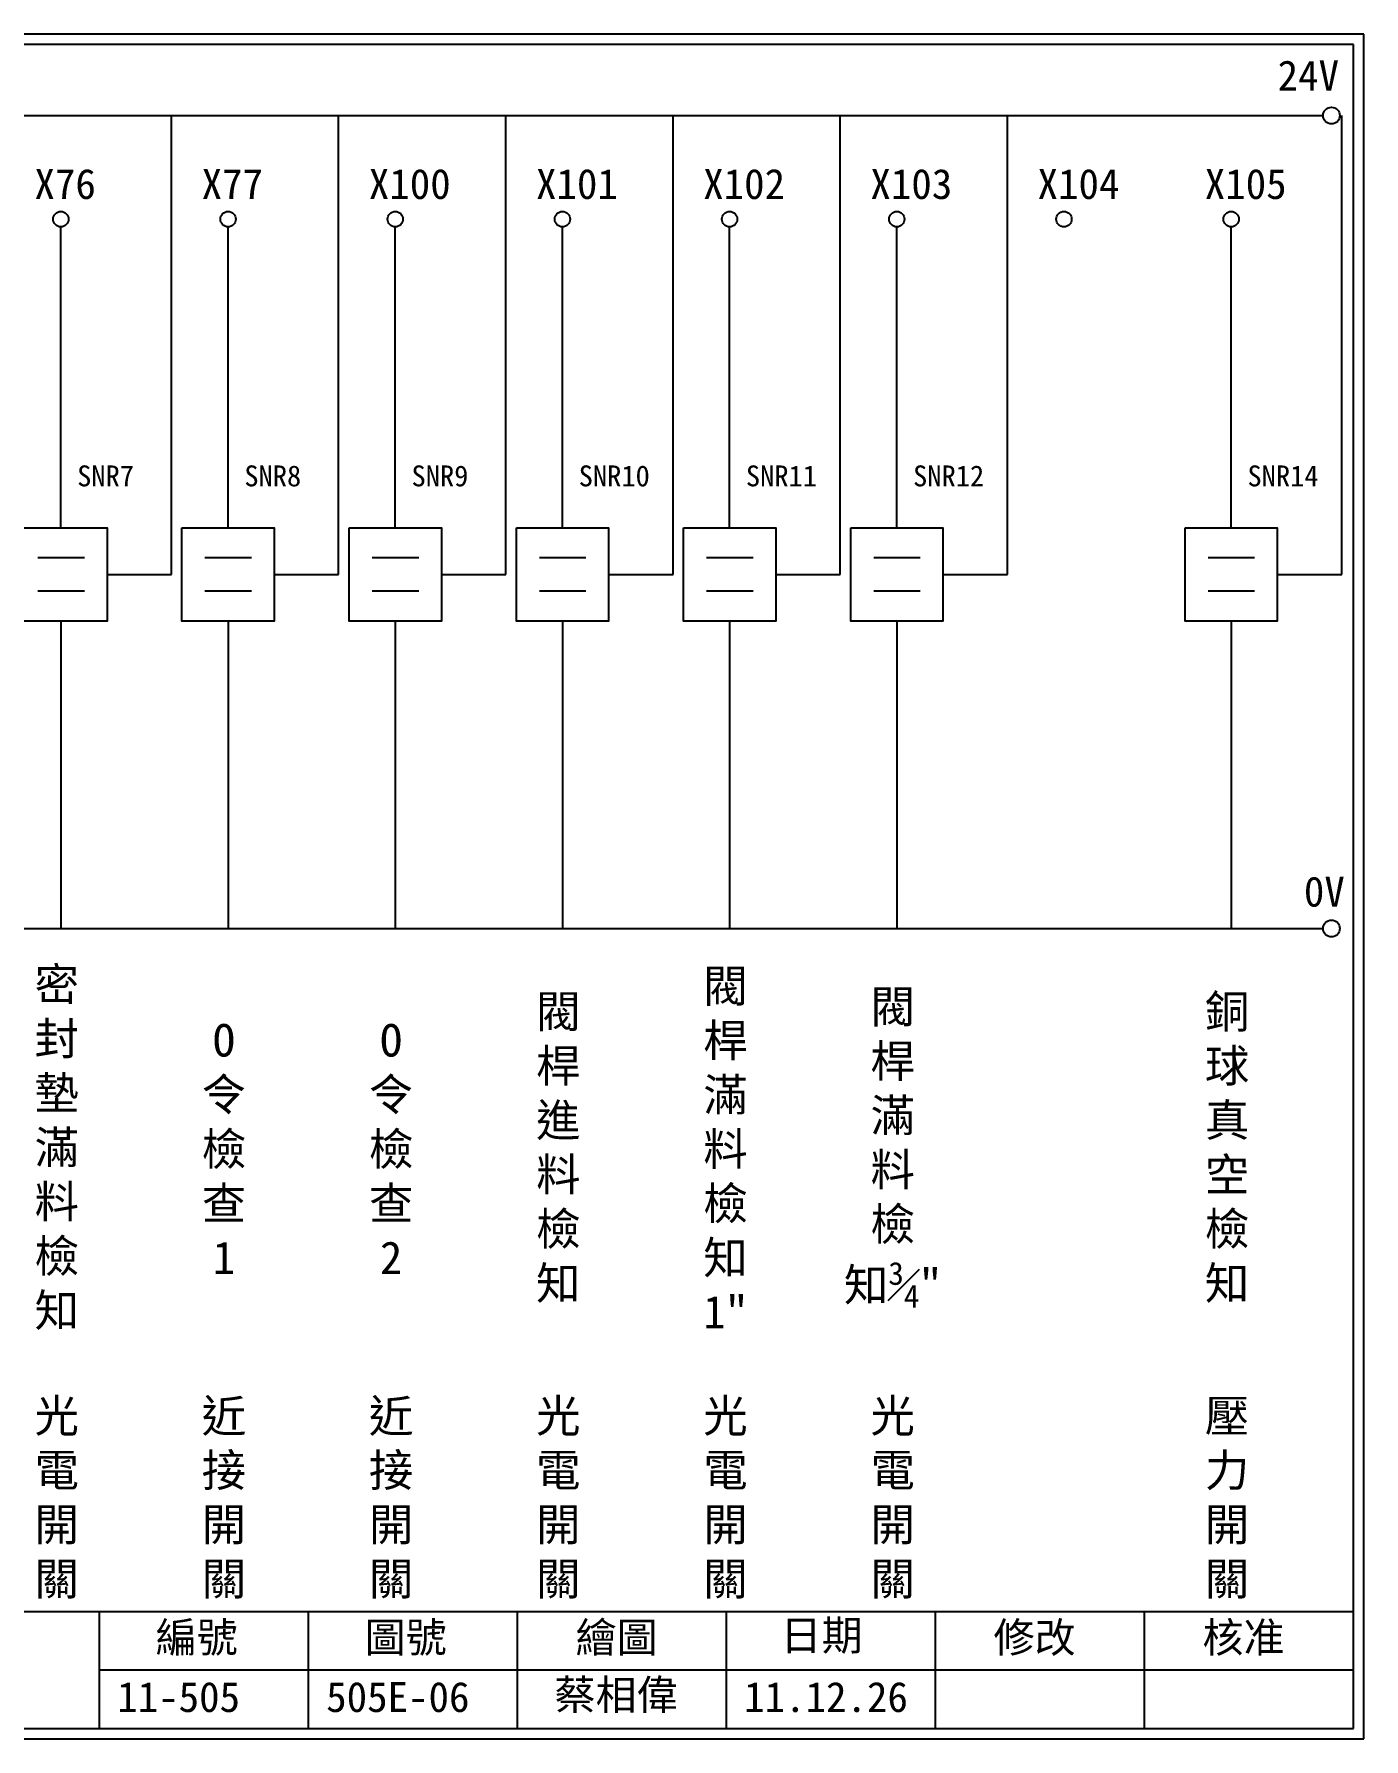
# Model space of a CAD drawing. Extents: x 325 to 612, y 3 to 207.
# Drawn here: x 453.2 to 612.3, y 3 to 207 of the extents above; entities that cross this region are included whole.
import ezdxf

# ---------------------------------------------------------------- set-up
doc = ezdxf.new("R2010")
doc.units = 0
doc.layers.get('0').update_dxf_attribs({"linetype": 'CONTINUOUS'})
doc.layers.add('圖框層', color=7, linetype='CONTINUOUS')
doc.layers.add('標尺寸層', color=3, linetype='CONTINUOUS')
doc.styles.add('CNS', font='romanc.shx', dxfattribs={"bigfont": 'chineset.shx'})
doc.styles.add('STSL', font='KAIU.TTF')

msp = doc.modelspace()

# ---------------------------------------------------------------- linework, layer by layer
for p, q in [((469.67, 142.31), (469.67, 197.22)), ((489.67, 142.31), (489.67, 197.22)), ((509.67, 142.31), (509.67, 197.22)), ((529.67, 142.31), (529.67, 197.22)), ((549.67, 142.31), (549.67, 197.22)), ((569.67, 142.31), (569.67, 197.22)), ((609.67, 142.31), (609.67, 197.22)), ((456.44, 147.89), (456.44, 183.91)), ((476.44, 147.89), (476.44, 183.91)), ((496.44, 147.89), (496.44, 183.91)), ((516.44, 147.89), (516.44, 183.91)), ((536.44, 147.89), (536.44, 183.91)), ((556.44, 147.89), (556.44, 183.91)), ((596.44, 147.89), (596.44, 183.91)), ((461.96, 142.31), (469.67, 142.31)), ((481.96, 142.31), (489.67, 142.31)), ((501.96, 142.31), (509.67, 142.31)), ((521.96, 142.31), (529.67, 142.31)), ((541.96, 142.31), (549.67, 142.31)), ((561.96, 142.31), (569.67, 142.31)), ((601.96, 142.31), (609.67, 142.31)), ((456.44, 136.73), (456.44, 99.96)), ((476.44, 136.73), (476.44, 99.96)), ((496.44, 136.73), (496.44, 99.96)), ((516.44, 136.73), (516.44, 99.96)), ((536.44, 136.73), (536.44, 99.96)), ((556.44, 136.73), (556.44, 99.96)), ((596.44, 136.73), (596.44, 99.96))]:
    msp.add_line(p, q)
for points in [[(450.93, 147.89), (461.96, 147.89), (461.96, 136.73), (450.93, 136.73)], [(470.93, 147.89), (481.96, 147.89), (481.96, 136.73), (470.93, 136.73)], [(490.93, 147.89), (501.96, 147.89), (501.96, 136.73), (490.93, 136.73)], [(510.93, 147.89), (521.96, 147.89), (521.96, 136.73), (510.93, 136.73)], [(530.93, 147.89), (541.96, 147.89), (541.96, 136.73), (530.93, 136.73)], [(550.93, 147.89), (561.96, 147.89), (561.96, 136.73), (550.93, 136.73)], [(590.93, 147.89), (601.96, 147.89), (601.96, 136.73), (590.93, 136.73)]]:
    msp.add_lwpolyline(points, close=True)
for centre in [(608.44, 197.22), (608.44, 99.96)]:
    msp.add_circle(centre, 1)
at = {"layer": '圖框層', "color": 7}
for p, q in [((612.32, 206.97), (325.32, 206.97)), ((612.32, 3), (612.32, 206.97)), ((611.07, 205.72), (326.57, 205.72)), ((611.07, 4.25), (611.07, 205.72)), ((326.57, 18.25), (611.07, 18.25)), ((461.07, 4.25), (461.07, 18.25)), ((486.07, 4.25), (486.07, 18.25)), ((511.07, 4.25), (511.07, 18.25)), ((536.07, 4.25), (536.07, 18.25)), ((561.07, 4.25), (561.07, 18.25)), ((586.07, 4.25), (586.07, 18.25)), ((461.07, 11.25), (611.07, 11.25)), ((326.57, 4.25), (611.07, 4.25)), ((325.32, 3), (612.32, 3))]:
    msp.add_line(p, q, dxfattribs=at)
at = {"layer": '標尺寸層', "color": 7}
for p, q in [((329.84, 197.22), (607.44, 197.22)), ((453.68, 144.34), (459.25, 144.34)), ((473.68, 144.34), (479.25, 144.34)), ((493.68, 144.34), (499.25, 144.34)), ((513.68, 144.34), (519.25, 144.34)), ((533.68, 144.34), (539.25, 144.34)), ((553.68, 144.34), (559.25, 144.34)), ((593.68, 144.34), (599.25, 144.34)), ((453.68, 140.37), (459.25, 140.37)), ((473.68, 140.37), (479.25, 140.37)), ((493.68, 140.37), (499.25, 140.37)), ((513.68, 140.37), (519.25, 140.37)), ((533.68, 140.37), (539.25, 140.37)), ((553.68, 140.37), (559.25, 140.37)), ((593.68, 140.37), (599.25, 140.37)), ((330.05, 99.96), (607.44, 99.96))]:
    msp.add_line(p, q, dxfattribs=at)
for centre in [(456.44, 184.83), (476.44, 184.83), (496.44, 184.83), (516.44, 184.83), (536.44, 184.83), (556.44, 184.83), (576.44, 184.83), (596.44, 184.83)]:
    msp.add_circle(centre, 0.92, dxfattribs=at)

# ---------------------------------------------------------------- texts
at = {"layer": '圖框層', "color": 4, "style": 'STSL'}
for s, height, p in [('24V', 3.6, (602, 200.22)), ('X76', 3.6, (453.28, 187.24)), ('X77', 3.6, (473.28, 187.24)), ('X100', 3.6, (493.28, 187.24)), ('X101', 3.6, (513.28, 187.24)), ('X102', 3.6, (533.28, 187.24)), ('X103', 3.6, (553.28, 187.24)), ('X104', 3.6, (573.28, 187.24)), ('X105', 3.6, (593.28, 187.24)), ('SNR7', 2.5, (458.39, 152.86)), ('SNR8', 2.5, (478.39, 152.86)), ('SNR9', 2.5, (498.39, 152.86)), ('SNR10', 2.5, (518.39, 152.86)), ('SNR11', 2.5, (538.39, 152.86)), ('SNR12', 2.5, (558.39, 152.86)), ('SNR14', 2.5, (598.39, 152.86)), ('0V', 3.6, (605.14, 102.58)), ('編號', 3.6, (467.78, 13.34)), ('圖號', 3.6, (492.78, 13.34)), ('繪圖', 3.6, (518.01, 13.34)), ('日期', 3.6, (542.54, 13.59)), ('修改', 3.6, (568.01, 13.34)), ('核准', 3.6, (593.01, 13.34)), ('蔡相偉', 3.6, (515.5, 6.47)), ('11-505', 3.6, (463.18, 6.22)), ('505E-06', 3.6, (488.18, 6.22)), ('11.12.26', 3.6, (538.18, 6.22))]:
    msp.add_text(s, height=height, dxfattribs=at).set_placement(p)
at = {"layer": '標尺寸層', "color": 7, "char_height": 3.9, "width": 4.9608, "attachment_point": 5, "style": 'CNS'}
for s, insert in [('{\\fDFKai-SB|b0|i0|c136|p65;密封墊滿料檢知}', (455.95, 73.58)), ('{\\fDFKai-SB|b0|i0|c136|p65;閥桿滿料檢知1"}', (535.95, 73.58)), ('{\\fDFKai-SB|b0|i0|c136|p65;閥桿進料檢知}', (515.95, 73.58)), ('\\A1;{\\fDFKai-SB|b0|i0|c136|p65;閥桿滿料檢知\\H0.7x;\\S3#4;\\H1.429x;"}', (555.95, 73.58)), ('{\\fDFKai-SB|b0|i0|c136|p65;銅球真空檢知}', (595.95, 73.58)), ('{\\fDFKai-SB|b0|i0|c136|p65;O令檢查1}', (475.95, 73.58)), ('{\\fDFKai-SB|b0|i0|c136|p65;O令檢查2}', (495.95, 73.58)), ('{\\fDFKai-SB|b0|i0|c136|p65;光電開關}', (455.95, 31.68)), ('{\\fDFKai-SB|b0|i0|c136|p65;近接開關}', (475.95, 31.68)), ('{\\fDFKai-SB|b0|i0|c136|p65;近接開關}', (495.95, 31.68)), ('{\\fDFKai-SB|b0|i0|c136|p65;光電開關}', (515.95, 31.68)), ('{\\fDFKai-SB|b0|i0|c136|p65;光電開關}', (535.95, 31.68)), ('{\\fDFKai-SB|b0|i0|c136|p65;光電開關}', (555.95, 31.68)), ('{\\fDFKai-SB|b0|i0|c136|p65;壓力開關}', (595.95, 31.68))]:
    msp.add_mtext(s, dxfattribs=dict(at, insert=insert))

doc.saveas('drawing.dxf')
